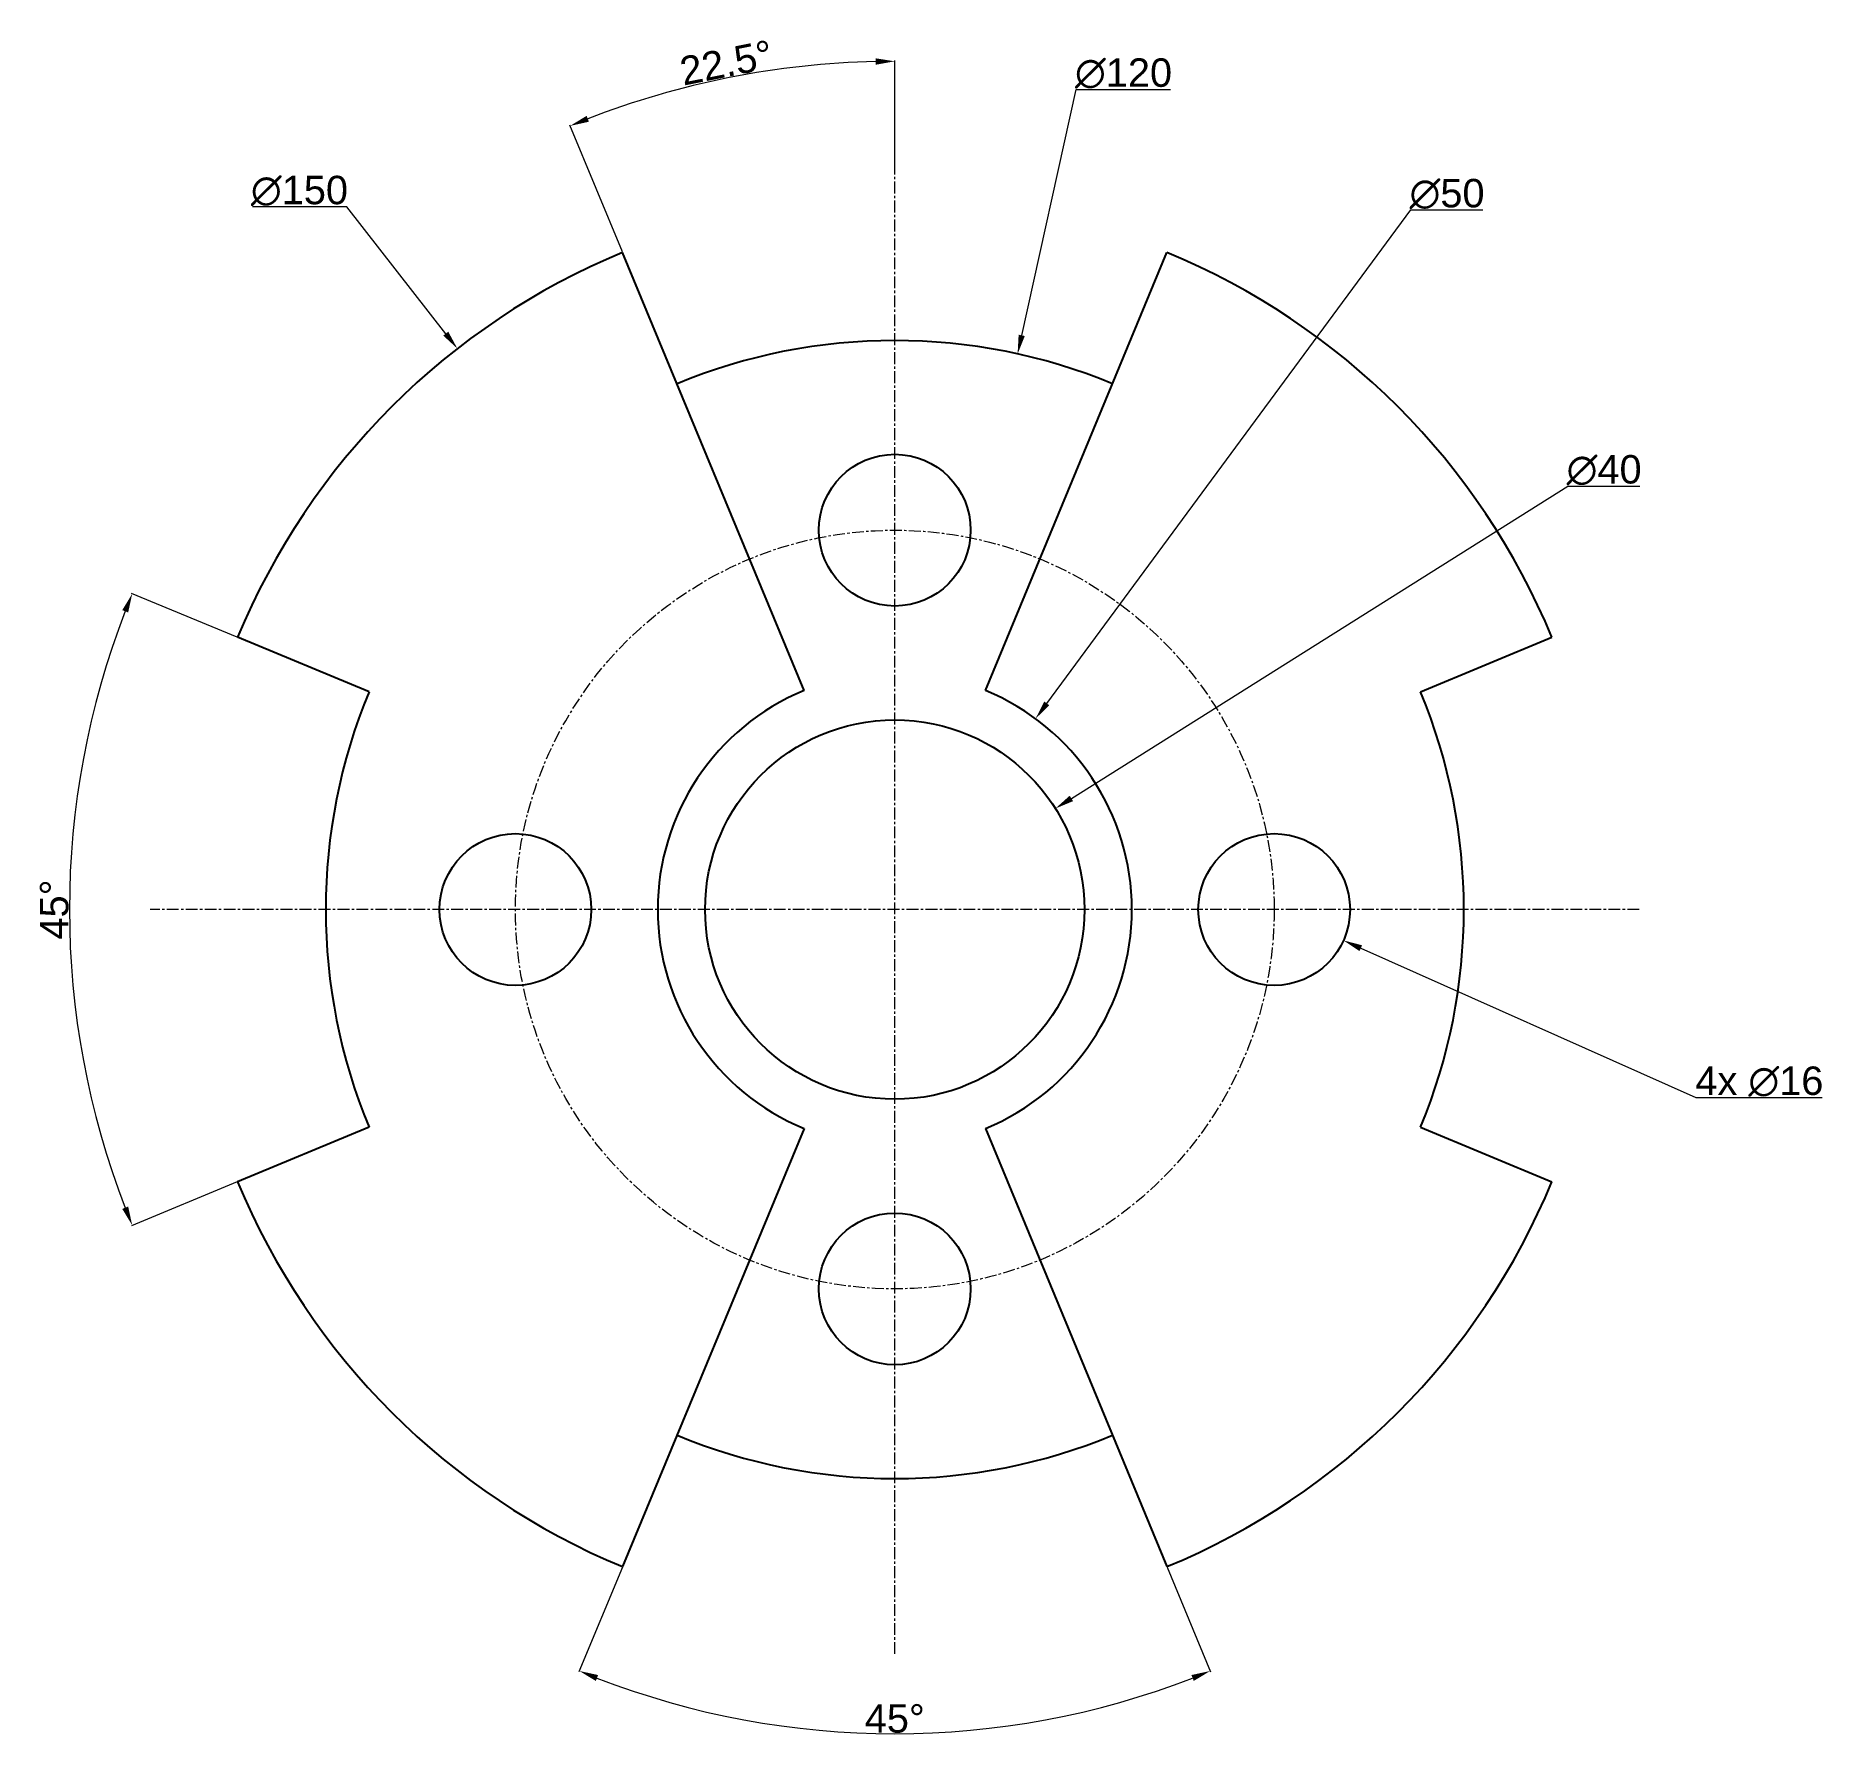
# Model space of a CAD drawing. Header units: millimetres. Extents: x -91 to 98, y -89 to 92.
import ezdxf

# ---------------------------------------------------------------- set-up
doc = ezdxf.new("R2010")
doc.units = ezdxf.units.MM
doc.header["$MEASUREMENT"] = 0
doc.linetypes.add('CENTER', pattern=[2, 1.25, -0.25, 0.25, -0.25])
doc.layers.add('AM_5', color=3, linetype='Continuous', lineweight=15)
doc.layers.add('AM_7', color=4, linetype='CENTER', lineweight=15)
doc.styles.get("Standard").update_dxf_attribs({"font": 'arial.ttf'})
doc.dimstyles.new('AM_ANSI$2', dxfattribs={"dimtxt": 3, "dimasz": 2, "dimexe": 0.1, "dimexo": 0.05, "dimgap": 0.06, "dimtad": 1, "dimtoh": 1, "dimdec": 3, "dimzin": 9, "dimdsep": 46, "dimtxsty": 'Standard', "dimcen": 0, "dimclrd": 256, "dimclre": 256, "dimclrt": 2, "dimadec": 1, "dimazin": 2, "dimtp": 0.1, "dimtm": 0.1, "dimtfac": 0.71, "dimtdec": 3, "dimtofl": 0, "dimtmove": 0, "dimatfit": 3, "dimfxl": 1, "dimtolj": 1, "dimtzin": 7, "dimlwd": -1, "dimlwe": -1, "dimarcsym": 1})
doc.dimstyles.new('AM_ANSI$3', dxfattribs={"dimtxt": 3, "dimasz": 2, "dimexe": 0.1, "dimexo": 0.05, "dimgap": 0.06, "dimtad": 1, "dimtoh": 1, "dimdec": 3, "dimzin": 9, "dimdsep": 46, "dimtxsty": 'Standard', "dimcen": 0, "dimclrd": 256, "dimclre": 256, "dimclrt": 2, "dimadec": 1, "dimazin": 2, "dimtp": 0.1, "dimtm": 0.1, "dimtfac": 0.71, "dimtdec": 3, "dimtofl": 0, "dimtmove": 0, "dimatfit": 0, "dimfxl": 1, "dimtolj": 1, "dimtzin": 7, "dimlwd": -1, "dimlwe": -1, "dimarcsym": 1})

# ---------------------------------------------------------------- blocks, each defined once
blk = doc.blocks.new('*D4')
at = {"layer": 'AM_5', "transparency": 16777216}
for p, q in [((0, 78.54), (0, 89.54)), ((-28.72, 69.34), (-34.27, 82.72))]:
    blk.add_line(p, q, dxfattribs=at)
blk.add_arc((0, 0), 89.44, 91.2813, 111.2187, dxfattribs=at)
for points in [[(-2, 89.75), (-2, 89.08), (0, 89.44)], [(-32.25, 83.07), (-32.49, 83.69), (-34.23, 82.63)]]:
    blk.add_solid(points, dxfattribs=at)
at = {"layer": 'Defpoints', "color": 0, "transparency": 16777216}
for p in [(-11.67, 88.67), (0, 78.49), (-28.7, 69.29), (-9.57, 23.1), (0, -78.49)]:
    blk.add_point(p, dxfattribs=at)
at = {"layer": 'AM_5', "color": 2, "transparency": 16777216, "insert": (-17.76, 89.28), "char_height": 3, "attachment_point": 5, "rotation": 11.25}
blk.add_mtext('\\A1;22.5°', dxfattribs=at)
blk = doc.blocks.new('*D5')
at = {"layer": 'AM_5', "transparency": 16777216}
for p, q in [((-69.34, 28.72), (-80.49, 33.34)), ((-69.34, -28.72), (-80.49, -33.34))]:
    blk.add_line(p, q, dxfattribs=at)
blk.add_arc((0, 0), 87.02, 158.8169, 201.1831, dxfattribs=at)
for points in [[(-81.45, 31.57), (-80.83, 31.32), (-80.4, 33.3)], [(-80.83, -31.32), (-81.45, -31.57), (-80.4, -33.3)]]:
    blk.add_solid(points, dxfattribs=at)
at = {"layer": 'Defpoints', "color": 0, "transparency": 16777216}
for p in [(-69.29, 28.7), (-55.43, 22.96), (-86.28, 11.36), (-55.43, -22.96), (-69.29, -28.7)]:
    blk.add_point(p, dxfattribs=at)
at = {"layer": 'AM_5', "color": 2, "transparency": 16777216, "insert": (-88.61, 0), "char_height": 3, "attachment_point": 5, "rotation": 90}
blk.add_mtext('\\A1;45°', dxfattribs=at)
blk = doc.blocks.new('*D6')
at = {"layer": 'AM_5', "transparency": 16777216}
for p, q in [((-28.72, -69.34), (-33.3, -80.38)), ((28.72, -69.34), (33.3, -80.38))]:
    blk.add_line(p, q, dxfattribs=at)
blk.add_arc((0, 0), 86.91, 248.8186, 291.1814, dxfattribs=at)
for points in [[(-31.52, -81.34), (-31.28, -80.72), (-33.26, -80.29)], [(31.28, -80.72), (31.52, -81.34), (33.26, -80.29)]]:
    blk.add_solid(points, dxfattribs=at)
at = {"layer": 'Defpoints', "color": 0, "transparency": 16777216}
for p in [(-9.57, -23.1), (9.57, -23.1), (-28.7, -69.29), (28.7, -69.29), (-11.34, -86.16)]:
    blk.add_point(p, dxfattribs=at)
at = {"layer": 'AM_5', "color": 2, "transparency": 16777216, "insert": (0, -85.32), "char_height": 3, "attachment_point": 5}
blk.add_mtext('\\A1;45°', dxfattribs=at)
blk = doc.blocks.new('*D7')
at = {"layer": 'AM_5', "transparency": 16777216}
for p, q in [((-57.77, 74.09), (-67.71, 74.09)), ((-47.35, 60.72), (-57.77, 74.09))]:
    blk.add_line(p, q, dxfattribs=at)
blk.add_solid([(-47.08, 60.93), (-47.61, 60.52), (-46.12, 59.15)], dxfattribs=at)
at = {"layer": 'Defpoints', "color": 0, "transparency": 16777216}
for p in [(-46.12, 59.15), (46.12, -59.15)]:
    blk.add_point(p, dxfattribs=at)
at = {"layer": 'AM_5', "color": 2, "transparency": 16777216, "insert": (-62.77, 75.77), "char_height": 3, "attachment_point": 5}
blk.add_mtext('\\A1;∅150', dxfattribs=at)
blk = doc.blocks.new('*D8')
at = {"layer": 'AM_5', "transparency": 16777216}
for p, q in [((13.39, 60.54), (19.12, 86.48)), ((19.12, 86.48), (29.06, 86.48))]:
    blk.add_line(p, q, dxfattribs=at)
blk.add_solid([(13.06, 60.61), (13.71, 60.47), (12.95, 58.58)], dxfattribs=at)
at = {"layer": 'Defpoints', "color": 0, "transparency": 16777216}
for p in [(12.95, 58.58), (-12.95, -58.58)]:
    blk.add_point(p, dxfattribs=at)
at = {"layer": 'AM_5', "color": 2, "transparency": 16777216, "insert": (24.12, 88.15), "char_height": 3, "attachment_point": 5}
blk.add_mtext('\\A1;∅120', dxfattribs=at)
blk = doc.blocks.new('*D9')
at = {"layer": 'AM_5', "transparency": 16777216}
for p, q in [((16.02, 21.73), (54.4, 73.77)), ((54.4, 73.77), (62.01, 73.77))]:
    blk.add_line(p, q, dxfattribs=at)
blk.add_solid([(15.76, 21.93), (16.29, 21.53), (14.84, 20.12)], dxfattribs=at)
at = {"layer": 'Defpoints', "color": 0, "transparency": 16777216}
for p in [(14.84, 20.12), (-14.84, -20.12)]:
    blk.add_point(p, dxfattribs=at)
at = {"layer": 'AM_5', "color": 2, "transparency": 16777216, "insert": (58.23, 75.44), "char_height": 3, "attachment_point": 5}
blk.add_mtext('\\A1;∅50', dxfattribs=at)
blk = doc.blocks.new('*D11')
at = {"layer": 'AM_5', "transparency": 16777216}
for p, q in [((18.62, 11.72), (70.95, 44.64)), ((70.95, 44.64), (78.56, 44.64))]:
    blk.add_line(p, q, dxfattribs=at)
blk.add_solid([(18.44, 12), (18.8, 11.43), (16.93, 10.65)], dxfattribs=at)
at = {"layer": 'Defpoints', "color": 0, "transparency": 16777216}
for p in [(16.93, 10.65), (-16.93, -10.65)]:
    blk.add_point(p, dxfattribs=at)
at = {"layer": 'AM_5', "color": 2, "transparency": 16777216, "insert": (74.79, 46.32), "char_height": 3, "attachment_point": 5}
blk.add_mtext('\\A1;∅40', dxfattribs=at)
blk = doc.blocks.new('*D12')
at = {"layer": 'AM_5', "transparency": 16777216}
for p, q in [((49.13, -4.07), (84.46, -19.82)), ((84.46, -19.82), (97.79, -19.82))]:
    blk.add_line(p, q, dxfattribs=at)
blk.add_solid([(49.27, -3.77), (49, -4.38), (47.31, -3.26)], dxfattribs=at)
at = {"layer": 'Defpoints', "color": 0, "transparency": 16777216}
for p in [(32.69, 3.26), (47.31, -3.26)]:
    blk.add_point(p, dxfattribs=at)
at = {"layer": 'AM_5', "color": 2, "transparency": 16777216, "insert": (91.16, -18.15), "char_height": 3, "attachment_point": 5}
blk.add_mtext('\\A1;4x ∅16', dxfattribs=at)

msp = doc.modelspace()

# ---------------------------------------------------------------- linework, layer by layer
for p, q in [((-9.5671, 23.097), (-28.7013, 69.291)), ((9.5671, 23.097), (28.7013, 69.291)), ((-55.4328, 22.961), (-69.291, 28.7013)), ((55.4328, 22.961), (69.291, 28.7013)), ((-55.4328, -22.961), (-69.291, -28.7013)), ((-9.5671, -23.097), (-28.7013, -69.291)), ((9.5671, -23.097), (28.7013, -69.291)), ((55.4328, -22.961), (69.291, -28.7013))]:
    msp.add_line(p, q)
for centre, radius in [((0, 40), 8), ((0, 0), 20), ((-40, 0), 8), ((40, 0), 8), ((0, -40), 8)]:
    msp.add_circle(centre, radius)
for radius, start, end in [(75, 112.5, 157.5), (75, 22.5, 67.5), (60, 67.5, 112.5), (60, 157.5, 202.5), (25, 112.5, 247.5), (25, 292.5, 67.5), (60, 337.5, 22.5), (75, 202.5, 247.5), (75, 292.5, 337.5), (60, 247.5, 292.5)]:
    msp.add_arc((0, 0), radius, start, end)
at = {"layer": 'AM_7'}
for p, q in [((0, -78.4923), (0, 78.4923)), ((78.4923, 0), (-78.4923, 0))]:
    msp.add_line(p, q, dxfattribs=at)
msp.add_circle((0, 0), 40, dxfattribs=at)

# ---------------------------------------------------------------- dimensions: what is measured, and where the dimension line sits
at = {"layer": 'AM_5'}
dim = msp.add_angular_dim_2l(base=(-11.6742, 88.674), line1=((-9.5671, 23.097), (-28.7013, 69.291)), line2=((0, -78.4923), (0, 78.4923)), dimstyle='AM_ANSI$2', override={"dimpost": ''}, dxfattribs=at)
dim.commit()
dim.dimension.update_dxf_attribs({"geometry": '*D4', "text_midpoint": (-17.7592, 89.2818)})
for p1, p2, picture, middle in [((-12.9537, -58.585), (12.9537, 58.585), '*D8', (24.1222, 86.4787)), ((-14.8372, -20.1211), (14.8372, 20.1211), '*D9', (58.2306, 73.7662))]:
    dim = msp.add_diameter_dim_2p(p1=p1, p2=p2, dimstyle='AM_ANSI$3', dxfattribs=at)
    dim.commit()
    dim.dimension.update_dxf_attribs({"geometry": picture, "text_midpoint": middle, "dimtype": 163})
for p1, p2, picture, middle in [((46.1161, -59.1465), (-46.1161, 59.1465), '*D7', (-62.7714, 74.0938)), ((-16.9278, -10.6512), (16.9278, 10.6512), '*D11', (74.7873, 44.6438))]:
    dim = msp.add_diameter_dim_2p(p1=p1, p2=p2, dimstyle='AM_ANSI$3', override={"dimpost": ''}, dxfattribs=at)
    dim.commit()
    dim.dimension.update_dxf_attribs({"geometry": picture, "text_midpoint": middle, "dimtype": 163})
for base, line1, line2, picture, middle in [((-86.2768, 11.3586), ((-55.4328, -22.961), (-69.291, -28.7013)), ((-55.4328, 22.961), (-69.291, 28.7013)), '*D5', (-88.6069, 0)), ((-11.3434, -86.1616), ((-9.5671, -23.097), (-28.7013, -69.291)), ((9.5671, -23.097), (28.7013, -69.291)), '*D6', (0, -85.3195))]:
    dim = msp.add_angular_dim_2l(base=base, line1=line1, line2=line2, dimstyle='AM_ANSI$2', dxfattribs=at)
    dim.commit()
    dim.dimension.update_dxf_attribs({"geometry": picture, "text_midpoint": middle})
dim = msp.add_diameter_dim_2p(p1=(32.6933, 3.2577), p2=(47.3067, -3.2577), text='4x <>', dimstyle='AM_ANSI$3', override={"dimpost": ''}, dxfattribs=at)
dim.commit()
dim.dimension.update_dxf_attribs({"geometry": '*D12', "text_midpoint": (91.1577, -19.8248), "dimtype": 163})

doc.saveas('drawing.dxf')
